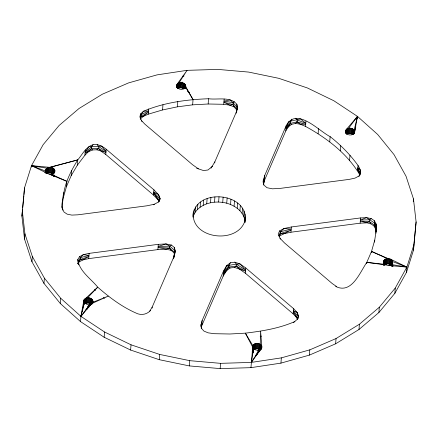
<?xml version="1.0" encoding="UTF-8"?>
<svg xmlns="http://www.w3.org/2000/svg" width="438" height="438" viewBox="0 0 438 438"><rect width="100%" height="100%" fill="white"/><g stroke="black" fill="none" stroke-linecap="round" stroke-linejoin="round"><path stroke-width="0.66" d="M21.9 216.06L24.506 187.886L31.509 165.663L43.138 144.693L59.097 125.487L79.004 108.514L102.355 94.203L128.591 82.897L157.056 74.876L187.048 70.343L217.834 69.401L248.653 72.084L278.749 78.314L307.372 87.95L333.833 100.745L357.463 116.388L377.693 134.488L394.019 154.609L406.042 176.251L413.461 198.879L416.1 221.94L413.494 250.114L406.491 272.337L394.862 293.307L378.903 312.513L358.996 329.485L335.645 343.797L309.409 355.103L280.944 363.124L250.952 367.657L220.166 368.599L189.347 365.916L159.251 359.686L130.628 350.05L104.167 337.255L80.537 321.612L60.307 303.512L43.981 283.391L31.958 261.749L24.539 239.121L21.9 216.06L22.552 209.32M24.506 187.886L23.98 194.488M24.539 239.121L24.933 233.87L22.294 210.809M31.41 166.977L31.509 165.663L49.527 167.327C52.248 166.927 55.692 169.095 54.777 172.178M31.958 261.749L32.352 256.498L24.933 233.87M45.541 172.698C44.928 170.026 46.784 167.371 49.527 167.327L77.761 159.892C82.36 154.466 85.749 146.965 93.048 144.699C97.942 143.752 102.481 146.221 106.171 149.21L153.93 189.84L158.561 194.653L160.188 198.649L158.813 201.841L153.273 204.781M45.596 173.114L45.738 170.07M45.651 172.835L45.902 169.555M45.875 173.005L46.171 169.063M46.198 173.213L46.543 168.614M46.614 173.47L47.008 168.219L31.509 165.663L48.224 173.733L66.872 181.327L66.477 186.577L63.253 197.866L61.933 206.824M47.55 167.885L47.156 173.136L49.85 172.561L53.113 173.656L53.507 168.406M47.769 172.873L48.164 167.623M48.432 172.687L48.832 167.436M49.527 167.327L49.133 172.583L44.462 172.15M49.85 172.561L50.25 167.305L77.761 159.892L77.367 165.148L71.197 175.638L66.477 186.577M50.573 172.621L50.967 167.371M51.273 172.764L51.668 167.513M51.629 175.348L51.728 174.039L54.016 172.857L54.876 170.864M51.941 172.994L52.336 167.738M43.981 283.391L44.375 278.141L32.352 256.498M52.56 173.289L52.954 168.039M52.856 175.556L53.003 173.585M53.305 176.536L53.403 175.222M53.633 173.421L53.978 168.827M53.77 176.142L53.869 174.828M54.06 173.234L54.356 169.292M54.394 173.081L54.64 169.802M54.312 176.514L54.411 175.2M54.662 172.298L54.81 170.327M63.253 197.866C64.14 184.141 70.644 171.411 77.761 159.892M60.307 303.512L60.701 298.262L44.375 278.141M71.197 175.638L71.591 170.387M77.367 165.148L84.923 155.211L85.317 149.955M78.139 263.583L80.34 259.493L80.488 257.566L83.346 254.637L89.122 253.372L158.299 244.338L166.018 243.933L171.411 245.034L174.477 247.645L175.216 251.757L173.908 257.549M84.923 155.211L91.433 148.706L91.575 146.779L93.048 144.699M80.537 321.612L80.931 316.362L83.943 299.975L97.745 287.169C109.79 297.818 122.974 307.657 137.893 313.854C142.558 315.376 147.436 313.958 150.667 310.328M83.784 300.495L83.335 306.282L82.36 311.615M83.729 301.032L83.395 306.819L83.822 304.738M83.548 305.231L83.943 299.975M83.62 306.693L84.216 299.488M84.145 303.917L84.244 302.603L83.789 301.568M84.195 304.29L84.589 299.039M84.709 303.238L85.054 298.645C88.213 296.208 94.389 298.771 92.768 303.26M84.66 303.895L85.202 303.561L85.596 298.311M79.185 261.913L82.952 259.893L88.722 258.628L89.122 253.372M85.202 303.561L85.815 303.299L86.209 298.048M85.815 303.299L86.478 303.112L86.872 297.856M96.82 149.801L105.93 152.364L98.38 148.46L91.433 148.706L85.082 153.108L92.648 149.955L96.82 149.801L98.38 148.46L98.528 146.533L97.214 144.551M86.636 308.319L86.538 309.633L85.87 309.409M86.478 303.112L87.178 303.003L87.573 297.752L97.745 287.169C91.022 278.825 78.835 270.876 77.833 259.444L79.579 256.663L83.346 254.637L88.963 255.474L80.488 257.566L77.893 261.683M87.293 309.124L87.49 306.496M87.178 303.003L87.896 302.981L88.29 297.73M88.109 307.87L88.306 305.248M91.553 298.825L91.153 304.082L88.618 303.047L89.013 297.796M88.876 307.191L89.023 305.226M89.319 303.189L89.713 297.939M89.675 305.773L89.774 304.465L108.268 296.121L92.703 302.346L80.931 316.362L60.701 298.262M89.987 303.414L90.381 298.163M90.337 305.587L90.436 304.273M90.606 303.715L91 298.464M91.63 304.503L92.024 299.247M92.106 303.66L92.402 299.718M92.434 303.507L92.686 300.222M92.604 303.654L92.916 301.289M92.61 304.032L92.856 300.753M158.863 201.617L158.162 199.903L153.689 192.994L159.706 200.998L158.162 199.903L153.535 195.091L105.777 154.461L106.171 149.21M104.167 337.255L104.562 332.004L80.931 316.362L84.244 302.603L86.932 304.383L89.774 304.465L80.931 316.362M140.45 119.076L141.228 114.614L143.56 111.208C163.998 102.525 186.484 99.568 208.543 98.742C217.62 100.05 230.07 96.174 236.832 104.266L237.445 107.792L236.498 112.358M140.22 119.136L143.166 116.459L148.285 114.159L148.679 108.909M130.628 350.05L131.022 344.799L104.562 332.004M153.535 195.091L153.93 189.84M148.285 114.159L162.569 109.949L162.963 104.698M152.128 308.095L152.21 307.043L173.629 257.38L175.216 251.757L174.477 247.645M88.722 258.628L157.904 249.594L158.299 244.338M176.459 87.255L177.045 84.277L187.048 70.343L179.038 82.837L178.644 88.087L177.489 88.684M176.624 86.735L176.771 84.764M176.799 87.562L177.045 84.277M177.122 87.77L177.417 83.828C180.385 80.784 187.294 83.302 185.597 88.049M177.538 88.027L177.883 83.434M178.031 88.35L178.425 83.1M162.569 109.949L177.406 106.828L177.801 101.578M182.285 82.41L178.644 88.087L179.306 87.901L179.7 82.651M159.251 359.686L159.646 354.43L131.022 344.799M179.306 87.901L180.007 87.792L180.401 82.541M180.007 87.792L180.724 87.77L181.118 82.519M184.376 83.614L183.982 88.87L181.447 87.835L181.841 82.585M174.505 255.244L174.083 252.896L171.017 250.284L169.605 248.089L169.747 246.161L171.411 245.034M182.148 87.978L182.542 82.727M182.816 88.202L183.21 82.952M183.434 88.503L183.829 83.253M184.507 88.635L184.852 84.041M184.935 88.449L185.23 84.507M185.263 88.295L185.515 85.016M185.433 88.443L185.685 85.541M185.597 87.928L185.745 86.078M173.552 258.431L173.629 257.38M169.747 246.161L158.14 246.441L166.018 243.933L169.747 246.161L174.861 250.509L173.941 257.161M177.406 106.828L192.649 104.841L193.043 99.59L185.696 86.614C184.464 90.945 176.246 89.971 176.607 85.284M192.944 216.514C194.154 187.688 248.138 191.745 245.203 220.396M193.032 217.237L193.777 214.866L194.171 209.61M193.777 214.866L195.326 212.069L195.72 206.818M195.326 212.069L197.456 209.506L197.85 204.256M197.456 209.506L200.111 207.245L200.505 201.995M192.649 104.841L208.149 103.998L208.543 98.742M189.347 365.916L189.742 360.666L159.646 354.43M200.111 207.245L203.227 205.334L203.621 200.084M203.227 205.334L206.72 203.829L207.119 198.578M206.72 203.829L210.519 202.761L210.913 197.505M201.239 327.684L202.148 320.534L223.566 270.876L226.66 265.658L230.421 262.756L234.861 262.176L239.98 263.917L245.778 267.974L293.537 308.604L297.128 312.398L298.541 315.82L297.78 318.864L293.4 322.74M214.746 162.925L214.828 161.874L236.246 112.21L237.445 107.792L236.832 104.266M210.519 202.761L214.516 202.153L214.91 196.903M236.744 111.279L236.438 109.516L234.018 106.883L229.786 105.147L223.752 104.304L224.146 99.054M214.516 202.153L218.622 202.028L219.016 196.777M245.056 222.367C244.579 210.957 233.065 203.79 222.728 202.389L223.123 197.133M234.018 106.883L232.934 104.545L233.076 102.618L234.412 101.632M226.742 203.216L227.136 197.965M201.754 325.79L223.172 276.126L223.566 270.876M236.17 113.261L236.246 112.21M233.076 102.618L223.988 101.156L230.185 99.897L237.111 107.003L236.487 112.144M230.558 204.502L230.952 199.252M220.166 368.599L220.56 363.343L251.346 362.407L281.338 357.873L309.803 349.852L336.039 338.547L359.395 324.235L379.297 307.262L395.257 288.056L406.886 267.081L413.888 244.864L416.1 221.94M223.172 276.126L228.822 267.054L228.964 265.132L230.421 262.756M234.089 206.21L234.483 200.954M237.237 208.296L237.631 203.04M239.936 210.705L240.331 205.455M234.467 267.432L245.537 271.127L236.224 266.09L228.822 267.054L223.331 274.024L226.26 270.908L230.027 268.012L234.467 267.432L236.224 266.09L236.372 264.163L234.861 262.176M242.11 213.388L242.51 208.138M243.714 216.273L244.108 211.023M244.705 219.296L245.099 214.04M245.006 222.143L245.45 217.117M297.44 319.362L293.296 311.752L298.043 318.311L296.734 317.649L293.142 313.854L245.379 273.224L245.778 267.974M263.49 183.741L264.371 180.62L264.766 175.364L286.184 125.706C296.488 106.281 318.902 131.082 330.126 136.623C340.665 144.956 350.17 154.554 358.027 165.471C359.702 168.028 360.863 170.765 360.573 173.875L357.868 167.573L360.299 169.769L360.573 173.875M250.952 367.657L252.71 347.208C252.304 341.465 263.287 342.549 261.738 348.243M253.509 344.679L252.77 353.493L252.255 351.922L252.699 346.135M252.315 352.459L252.863 345.615L245.351 333.159L229.851 334.002L214.248 333.696L208.214 332.853L203.982 331.117L201.562 328.484L200.954 324.958L202.148 320.534M252.485 352.984L252.71 347.208L245.351 333.159C262.159 331.144 279.258 328.418 294.834 321.541M252.255 351.922L252.737 350.378L253.137 345.128M253.246 352.65L253.542 348.708L252.885 347.734M253.969 344.284L253.575 349.535L252.737 350.378M254.516 343.95L254.122 349.201L257.533 348.686L260.544 350.137M254.735 348.938L255.13 343.682M255.398 348.747L255.792 343.496M256.099 348.643L256.493 343.392M256.257 354.107L256.159 355.415L255.458 355.273M256.816 348.621L257.21 343.37M256.931 354.824L257.079 352.853M257.533 348.686L257.927 343.43M257.697 354.145L257.993 350.208C259.767 350.088 261.815 348.9 261.836 346.929M258.239 348.829L258.634 343.578M258.497 352.727L258.694 350.099M258.907 349.053L259.301 343.803M259.208 351.884L259.356 349.913L251.346 362.407L253.542 348.708L255.852 350.022L257.993 350.208M259.52 349.354L259.915 344.098M259.871 350.964L259.969 349.65M260.073 349.716L260.594 331.172L261.776 346.392L261.579 349.015M260.594 349.486L260.939 344.887M261.026 349.294L261.322 345.358M261.355 349.146L261.601 345.861M264.371 180.62L285.79 130.957L286.184 125.706M279.165 236.569L280.44 233.613L280.583 231.691L283.961 228.532L291.341 226.966L360.523 217.932L366.584 217.653L371.21 218.578L374.391 220.714L376.138 224.059L376.286 230.716L374.391 220.714M285.79 130.957L290.443 123.379L290.586 121.452L291.861 119.136M295.415 123.472L300.107 124.146L305.691 124.299L297.024 121.857L290.443 123.379L285.948 128.854L291.467 124.387L295.415 123.472L297.024 121.857L297.167 119.935L295.814 118.222M280.944 363.124L281.338 357.873M280.44 233.613L291.106 230.12L279.187 236.159L280.44 233.613L283.567 233.782L290.947 232.217L291.341 226.966M359.992 174.603L357.791 168.625L359.905 175.019C347.471 153.672 326.901 138.151 305.532 126.401L305.927 121.151M293.142 313.854L293.537 308.604M318.119 133.705L318.514 128.454M309.409 355.103L309.803 349.852M329.732 141.879L330.126 136.623M340.255 150.831L340.649 145.575M345.379 132.895L345.965 129.916L357.463 116.388L357.315 118.353M345.494 133.032L345.691 130.404M345.713 133.196L345.965 129.916M346.036 133.404L346.338 129.467C349.305 126.423 356.214 128.936 354.517 133.689M346.453 133.667L346.797 129.073M346.403 134.324L346.951 133.99L347.345 128.739M346.951 133.99L347.564 133.727L347.958 128.471M347.564 133.727L348.226 133.535L348.621 128.285L357.463 116.388L354.665 131.718C354.189 136.596 345.1 135.84 345.527 130.924M348.226 133.535L348.927 133.431L349.321 128.181M348.927 133.431L349.644 133.409L350.039 128.159M353.296 129.254L352.902 134.504L350.362 133.475L350.756 128.219M351.068 133.617L351.462 128.367M335.645 343.797L336.039 338.547M349.584 160.478L349.978 155.222M351.736 133.842L352.13 128.591M352.349 134.143L352.743 128.887M353.422 134.274L353.767 129.675M353.855 134.083L354.15 130.146L357.463 116.388M354.233 133.278L354.43 130.65M354.457 133.147L354.605 131.181M357.632 170.721L358.027 165.471M290.947 232.217L360.129 223.183L360.523 217.932M358.996 329.485L359.395 324.235M369.699 219.799L360.365 220.035L366.584 217.653L375.01 223.358L374.862 225.285L376.209 231.762L375.744 229.309L373.997 225.97L370.811 223.829L369.557 221.727L369.699 219.799L371.21 218.578M366.705 263.676L366.803 262.362L371.523 251.423L374.747 240.133L376.445 228.614M371.424 252.731L371.523 251.423L388.084 258.584L390.17 259.017L406.886 267.081L406.491 272.337M374.6 242.105L374.747 240.133M378.903 312.513L379.297 307.262M383.474 262.663C383.097 260.073 385.779 258.398 388.084 258.584L387.69 263.835L385.604 264.152L383.984 265.143L384.378 259.893M383.387 265.045L383.573 261.349M383.442 264.766L383.737 260.829M383.661 264.935L384.006 260.342M383.891 265.423L384.038 263.452L383.584 262.422M384.318 265.236L384.416 263.922L384.038 263.452M384.449 264.749L384.843 259.493M384.997 264.415L385.391 259.159M385.604 264.152L386.004 258.896M386.272 263.961L386.666 258.71M386.973 263.857L387.367 258.606L371.523 251.423M393.34 266.069L388.407 263.895L388.802 258.644M389.108 264.043L389.502 258.792M389.776 264.267L390.17 259.017M390.395 264.568L390.789 259.312C393.401 260.544 392.738 263.807 392.415 266.08M391.342 259.679L390.948 264.93L392.081 266.326L392.475 261.075M391.287 265.844L391.386 264.53L392.224 263.687L392.711 262.143M391.419 265.351L391.813 260.101M391.703 266.101L391.851 264.13M391.802 265.822L392.196 260.572M392.3 265.822L392.497 263.194M392.306 266.2L392.651 261.606L406.886 267.081L387.427 265.379L384.416 263.922M394.862 293.307L395.257 288.056M413.264 201.507L413.461 198.879M413.494 250.114L413.888 244.864M77.729 260.544L77.833 259.444M22.683 207.968L23.849 195.835M193.24 212.578C190.837 239.46 238.327 244.76 245.154 220.172M201.261 328.336L201.913 323.687L201.234 326.951M236.367 112.32L237.111 107.003M63.647 192.616L61.95 204.135L62.508 209.84M201.223 327.783L201.989 322.636L200.954 324.958L200.987 326.721M173.574 258.842L174.861 250.509M263.539 184.924L264.53 178.518L263.944 181.091M263.506 184.212L264.607 177.467L263.178 180.987L263.227 182.953M354.227 133.431L355.809 126.878M140.275 118.419L141.228 114.614L148.52 111.011L143.56 111.208L140.614 113.88L139.853 116.93L141.956 121.529M297.391 319.559L298.541 315.82M264.766 175.364L263.178 180.987L263.917 185.104L266.983 187.716L272.376 188.816L280.096 188.406L349.278 179.372L355.048 178.107L358.815 176.087L360.562 173.306M140.439 118.484L141.085 116.535L148.444 112.062L143.166 116.459L141.085 116.535M158.578 202.022L160.188 198.649M279.581 230.908L280.583 231.691L291.182 229.069L283.961 228.532L279.581 230.908L278.207 234.1L280.523 239.159M278.803 235.825L280.583 231.691M384.887 264.344L366.803 262.362C359.817 272.469 351.709 294.522 335.623 286.43M214.828 161.874L211.006 168.192M149.741 311.122L152.21 307.043M77.75 263.61L80.34 259.493L88.881 256.526L82.952 259.893L80.34 259.493M358.952 176.448L359.926 174.904M228.964 265.132L223.413 272.973L226.66 265.658L236.372 264.163L239.98 263.917L245.619 270.076L236.372 264.163M177.795 88L182.033 82.07M251.346 362.407L260.977 348.922M290.586 121.452L286.03 127.803L288.653 121.627L300.501 118.895L305.768 123.248L297.167 119.935M236.438 109.516L236.963 108.931L232.934 104.545L223.911 102.207L229.786 105.147L232.934 104.545M212.572 166.199L207.973 169.988L203.533 170.568L196.629 168.247M91.575 146.779L85.158 152.057L89.078 146.506L91.575 146.779L101.589 146.057L106.012 151.313L98.528 146.533M373.997 225.97L374.862 225.285L369.557 221.727L360.288 221.086L370.811 223.829M174.083 252.896L174.713 252.436L169.605 248.089L158.063 247.492L171.017 250.284M369.557 221.727L366.19 222.904L360.129 223.183M169.605 248.089L165.624 249.184L157.904 249.594M154.433 204.218L147.053 205.783L77.871 214.817L71.81 215.096L67.189 214.171L64.003 212.03L62.026 207.464M260.199 336.422L261.491 336.149M182.657 76.201L183.987 75.998M48.892 173.957L51.728 174.039M388.867 265.417L391.386 264.53L406.886 267.081M208.149 103.998L223.752 104.304M180.724 87.77L181.447 87.835M349.644 133.409L350.362 133.475M218.622 202.028L222.728 202.389M387.69 263.835L388.407 263.895M87.896 302.981L88.618 303.047M189.742 360.666L220.56 363.343M366.803 262.362L386.059 265.006M31.509 165.663L45.749 171.143L47.052 173.07M305.532 126.401L300.107 124.146L297.024 121.857M51.027 174.143L66.872 181.327M187.749 91.542L189.501 92.61M187.924 91.443L189.654 92.517M375.01 223.358L376.138 224.059L376.286 230.716M336.806 286.693L332.223 283.539L284.465 242.909L279.838 238.097M105.777 154.461L101.194 151.307L98.38 148.46M198.414 168.833L192.621 164.776L144.858 124.146L141.266 120.351M245.379 273.224L239.586 269.167L236.224 266.09M228.822 267.054L230.027 268.012M103.368 297.539L104.37 298.393M290.443 123.379L291.467 124.387M79.579 256.663L80.488 257.566M91.433 148.706L92.648 149.955M94.553 289.529L95.484 290.493M140.614 113.88L141.228 114.614M185.531 87.135L193.043 99.59M77.789 262.8L78.451 264.59M78.095 262.981L78.731 264.897M374.862 225.285L375.744 229.309L376.007 233.213M61.928 206.884L62.596 210.125M415.47 225.154L415.706 227.191M54.416 175.578L54.476 176.12M297.128 312.398L293.378 310.701L298.185 316.384L297.128 312.398M158.561 194.653L153.771 191.943L159.854 199.071L158.561 194.653"/></g></svg>
